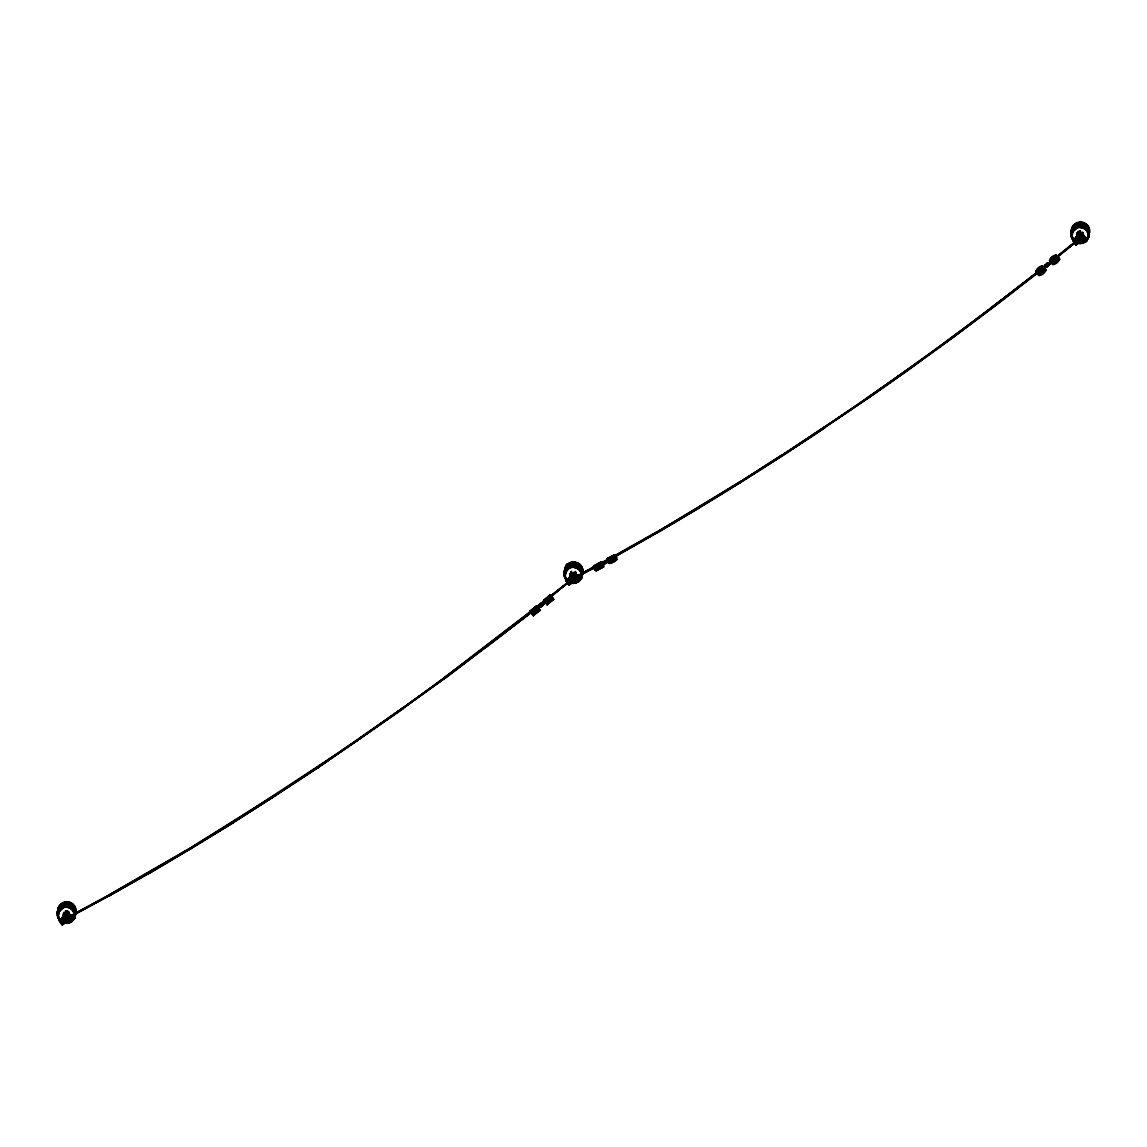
<?xml version="1.0" encoding="UTF-8"?>
<svg xmlns="http://www.w3.org/2000/svg" width="1147" height="1147" viewBox="0 0 1147 1147"><rect width="100%" height="100%" fill="white"/><g stroke="black" fill="none" stroke-linecap="round" stroke-linejoin="round"><path stroke-width="1.5" d="M64.906 923.263C70.555 920.654 75.157 922.919 64.949 922.876A9.147 8.746 4.4 0 0 67.329 922.948M67.759 907.492C69.408 904.553 63.3 905.901 63.386 906.933C71.501 905.241 80.075 917.356 69.178 922.073M74.311 914.302C75.229 911.22 71.931 904.983 68.089 904.022C70.268 900.065 61.121 902.546 61.952 904.51M576.382 582.59L571.751 583.221M574.891 564.625C576.167 564.166 581.644 570.919 576.54 568.181C567.607 563.435 563.263 577.013 566.102 579.249M575.02 563.88C576.54 559.478 565.729 563.736 567.134 566.03M1081.363 227.68C1082.166 225.945 1080.89 225.543 1079.212 226.088C1079.026 229.472 1085.506 226.948 1086.496 230.791C1093.048 236.511 1080.431 245.53 1078.639 242.519M63.329 906.689C66.225 908.998 65.58 902.66 65.852 905.27M65.035 922.704L67.286 923.364L67.157 922.503M572.496 567.493C570.905 564.195 578.719 565.915 576.54 568.181M575.134 563.249L572.64 563.105L572.711 564.654M572.955 563.794L572.883 562.216L570.733 563.607M573.959 582.59L574.088 583.465L574.073 582.518M1079.327 224.769C1086.252 222.977 1071.656 228.181 1079.298 227.579M1080.761 242.691L1080.89 243.551L1080.875 242.605M61.364 920.74C59.314 918.661 54.741 911.535 58.884 910.073M57.68 915.564L57.938 909.27L59.128 909.213M57.924 915.593C58.769 910.919 58.11 905.485 62.368 904.323M58.54 915.593L59.228 911.736L63.673 907.822M63.773 912.295L63.572 915.937C61.909 911.363 70.225 910.704 69.422 915.464M66.039 915.607L65.623 913.872L67.214 914.833M74.24 916.281L75.1 916.324L75.143 909.872M75.1 916.324L75.444 909.886M75.215 914.905L75.688 909.929M75.014 912.625L75.874 909.987M564.74 575.694L564.869 572.941L565.342 575.694M564.295 575.593C564.51 569.701 565.901 569.557 564.969 569.027L565.084 568.123L566.36 568.525M564.482 575.651L564.869 569.299M565.027 575.708L566.016 570.805L564.912 570.202M570.202 575.292L570.331 573.113L570.747 576.712L570.991 571.736L570.46 573.801M572.195 575.307L572.927 573.787L573.93 575.163M576.238 575.55L574.504 572.396L570.891 573.17M576.339 574.131L575.823 571.952L575.722 573.371M581.042 577.844C577.715 585.587 584.153 570.532 578.289 569.242M581.042 576.368C581.988 562.317 582.26 573.686 580.425 578.26M581.902 576.411L582.246 569.987L582.16 573.07M582.447 573.457L582.49 570.016M582.16 572.109C583.637 574.188 583.264 566.618 581.171 568.052M1071.929 231.465C1069.95 234.834 1072.717 239.035 1074.309 241.53M1071.685 230.174C1073.678 229.974 1071.958 228.74 1071.656 230.547L1072.818 230.891L1071.441 230.246L1070.954 235.551L1071.886 235.106M1071.284 235.752L1071.872 229.357L1071.542 235.78M1071.828 235.795L1071.915 233.744A9.147 8.746 4.4 0 1 1071.542 229.185M1072.144 235.78L1072.832 231.923L1077.291 228.009M1077.004 235.379L1077.377 232.483L1077.549 236.798L1077.133 233.199M1078.624 237.343C1083.901 240.354 1076.546 234.877 1078.897 234.432C1082.309 232.354 1079.499 238.304 1078.897 234.432M1083.04 235.651L1082.625 232.038L1082.524 233.472L1086.08 238.332L1075.886 245.171C1069.09 240.153 1079.227 233.458 1083.012 234.174L1072.889 240.841M1083.141 234.217L1083.169 233.458M1087.901 235.752C1090.897 238.719 1086.338 227.809 1083.471 227.981C1077.391 224.181 1067.843 233.601 1072.603 237.716M1088.446 236.526C1087.313 234.346 1089.822 230.045 1087.456 232.554M1088.704 236.511C1088.044 234.375 1089.951 228.239 1087.571 231.135M1089.033 236.397L1089.048 230.074M1089.12 233.615L1089.292 230.103M58.612 913.614L57.45 913.041L59.185 907.119M58.726 912.195L57.551 911.664L58.941 907.076M57.909 909.385L59.085 909.915M58.354 911.578L59.171 911.937L57.952 911.779L58.999 910.904M60.332 910.073L59.429 908.94L60.146 909.17M59.228 911.736C60.504 911.65 58.698 906.316 60.49 907.937M59.959 919.292L59.128 919.335M60.131 905.729L62.01 903.893M59.673 909.428C62.081 906.331 62.598 902.015 68.376 902.861M62.067 905.886L61.422 904.51L64.089 903.133M62.397 917.743C62.253 916.209 66.354 913.069 66.383 915.077L69.437 919.234L72.476 918.145L62.282 924.984C52.748 915.435 71.171 917.973 62.282 924.984M63.286 906.388L61.192 907.349L59.859 909.643M61.25 907.721C64.806 909.442 62.755 903.219 63.845 905.686M63.386 915.191L63.529 913.012M65.365 912.209L65.479 910.79M65.422 916.525L65.623 913.872M65.651 916.41L65.866 913.758M65.465 921.916C65.322 920.367 69.408 917.227 69.437 919.234M66.139 912.051L66.254 910.618M66.942 912.08L67.042 910.661M67.702 912.309L67.802 910.89M67.988 906.001L67.816 906.775M68.906 913.284L69.021 911.865M59.214 920.826L69.408 913.987L69.394 912.539M69.852 906.66L70.153 905.47M72.29 906.775C66.913 905.341 73.078 900.266 71.946 905.456M73.91 911.664C76.706 913.313 71.845 905.155 71.487 909.155M72.404 906.503L71.644 907.019M72.648 904.496L70.684 902.933M71.731 921.787L70.999 921.17M73.007 909.198C75.731 903.004 61.508 903.406 59.644 906.144M73.107 907.764L73.867 906.689M73.609 906.732C74.512 904.194 76.304 908.539 74.125 908.811M67.186 922.79C73.809 924.095 76.706 910.704 74.025 910.231M74.068 909.528L75.243 908.754L74.426 908.725M75.329 908.152L74.354 905.815M75.042 912.783L74.899 908.424M75.085 910.56L76.017 910.13M74.971 915.478L75.931 912.41L75.057 911.937M564.252 573.17L565.428 573.715M564.496 571.937L565.987 567.22L564.926 572.138M568.654 568.826C567.321 566.704 571.177 565.442 572.554 564.525C579.679 565.055 561.801 565.758 564.941 571.952M566.03 571.823L564.955 570.948L566.088 571.12M565.958 568.84C568.711 555.922 563.32 573.299 565.944 568.396M564.682 577.687C568.654 581.629 562.675 577.601 565.801 577.615M568.869 565.987C568.64 563.177 566.174 565.915 567.105 567.105M569.084 585.085L572.267 582.002L569.199 577.844L570.46 575.894L576.21 574.088L566.016 580.927L569.084 585.085L579.278 578.246L576.238 579.335L572.697 574.489M570.647 565.786C571.765 561.413 582.016 567.005 579.694 570.704M570.546 562.89L571.005 563.507M570.374 576.038L570.475 574.618M571.464 572.654L571.579 571.235M572.267 582.002C572.124 580.468 576.224 577.314 576.238 579.335M574.561 567.579L574.805 566.016L574.618 566.876M577.457 563.378C570.704 561.155 582.189 564.037 578.805 564.84M574.073 583.436L571.722 583.336M575.177 572.812L575.278 571.392M576.081 574.045L576.195 572.625M577.185 565.371L574.733 565.442M579.909 567.865C582.776 566.819 576.683 561.657 576.755 565.342M577.543 563.091L577.056 563.765M578.217 581.07C572.539 586.518 579.966 578.188 579.909 578.834M580.654 572.468C582.059 569.557 578.518 567.751 579.321 564.797M578.532 581.887L577.801 581.257M580.411 570.131L579.751 569.987M580.826 568.281L579.852 568.568M579.966 567.148L581.185 565.958L579.479 564.238M580.282 580.339L579.852 579.636M580.884 569.615L582.045 568.883L581.185 565.958M581.629 570.145L582.361 573.959L581.113 574.389M581.543 572.941L582.131 572.296M581.529 578.475L582.131 576.023L581.4 578.518M581.228 578.504L582.045 574.489M656.729 532.437L739.428 481.998L739.973 482.83L739.514 482.242L781.681 455.144L782.225 455.904L781.738 455.345C868.451 398.884 952.497 338.394 1033.992 274.649L1034.551 275.395C966.563 328.902 896.409 379.628 824.464 427.659L824.722 427.946C757.092 473.195 687.885 516.107 616.771 555.678L616.154 554.804L656.571 531.993L657.088 532.825L698.222 508.365L697.648 507.734L698.251 508.436M1071.069 234.131L1071.943 234.375M1072.23 233.802L1071.054 233.271L1071.972 233.056M1073.305 239.637L1071.169 231.794M1074.051 228.827C1073.076 225.615 1071.484 230.934 1071.742 232.052M1072.603 231.092L1071.556 231.966L1072.703 232.325L1071.613 231.766M1073.936 230.246L1073.033 229.128L1073.993 229.543M1073.133 227.751L1075.442 226.547L1073.578 228.411M1074.882 226.203L1075.571 227.493L1073.277 229.615M1076.89 226.676L1079.384 225.844M1077.506 225.17C1075.671 223.536 1079.886 221.988 1079.571 224.023M1077.75 224.31C1078.237 221.371 1074.424 223.765 1075.915 225.213M1077.291 234.705L1077.176 236.124L1080.087 240.325L1075.886 245.171M1077.262 233.902L1077.793 231.837M1078.08 237.357L1077.65 235.379M1079.442 223.163C1077.764 227.651 1090.381 226.088 1086.496 230.791M1077.693 233.257L1079.083 230.977M1078.797 238.06L1079.241 234.06M1078.969 238.246L1079.47 233.931M1079.198 238.39L1079.728 233.888M1078.983 232.397L1079.857 230.805M1079.442 238.461L1079.987 233.888M1079.714 238.476L1079.915 235.809M1079.972 238.418L1080.245 233.974M1082.524 233.472L1080.546 232.268L1080.66 230.848M1080.202 238.304L1080.646 234.289M1080.531 237.916L1080.775 234.518M1081.521 226.432L1083.858 226.977L1083.341 228.267M1082.997 232.726L1083.069 234.891M1083.872 226.877L1083.399 227.565M1085.091 229.343C1081.908 222.489 1085.42 226.188 1087.485 229.887M1086.08 238.332C1083.198 239.092 1083.04 238.017 1080.087 240.325M1085.793 228.382L1085.148 228.626M1077.119 223.837C1080.388 222.016 1088.345 226.088 1085.607 224.927M1088.288 232.167C1089.808 229.93 1080.402 220.009 1086.338 224.511M1086.768 227.249L1087.743 226.905L1086.711 227.952M1086.955 227.092L1087.987 226.045L1086.367 224.368M1080.89 243.551C1073.692 243.379 1088.474 243.881 1086.84 239.952M1087.929 228.855L1089.091 228.081L1087.973 228.138M1087.915 234.49C1090.582 234.561 1089.077 228.511 1088.03 228.913M1088.03 233.07L1089.277 232.583L1087.227 226.905M1088.99 230.69L1089.077 228.024M601.458 564.568C602.032 565.758 604.211 561.915 608.756 560.424M605.086 562.331L605.53 562.647M597.343 569.442C595.623 574.461 590.82 562.847 595.881 566.217M603.637 566.561C604.483 564.568 600.598 559.922 599.852 563.349C599.996 570.905 609.989 563.435 597.286 569.987M617.072 559.306C612.34 562.317 612.957 549.628 616.842 557.413C617.975 560.668 611.036 564.625 608.397 562.747C607.222 561.829 605.845 558.044 608.326 558.259M65.694 907.392L65.608 906.001L67.988 906.101L68.103 904.496L61.293 906.116M68.089 903.65C74.44 906.259 63.888 900.495 70.741 902.947M574.79 566.202L574.833 565.242M1086.123 224.898C1085.248 224.812 1079.671 220.21 1079.814 223.178M529.828 611.308L533.527 615.667L529.828 611.308L536.452 605.917L539.993 610.491L538.43 609.315M543.492 600.354L547.205 604.698L543.492 600.354L550.13 594.963L553.671 599.523L552.108 598.361M1035.77 271.265C1040.229 265.416 1043.369 263.996 1045.964 270.248C1039.813 282.133 1029.519 269.602 1042.408 265.875M1035.798 271.079L1039.34 275.638M1042.265 265.903L1042.566 266.85M1049.448 260.297C1053.907 254.462 1057.047 253.028 1059.642 259.294C1053.491 271.179 1043.197 258.634 1056.086 254.906M1053.161 264.656L1049.476 260.111M1055.943 254.935L1056.573 256.426M579.077 565.657L575.02 563.177L574.79 564.74M1037.949 273.717L1037.332 272.972L1037.92 273.732M1047.397 264.928L1047.942 265.631M1051.025 262.09C1053.376 262.864 1044.401 264.67 1043.842 267.939M538.445 608.512C535.792 607.466 544.538 600.139 546.56 603.222L553.026 598.031M541.814 605.258L542.044 605.616M551.521 596.884L552.108 597.644L551.721 597.014M1085.765 227.178L1081.707 224.683L1081.478 226.246M1083.972 225.558C1080.847 227.737 1082.108 221.543 1081.635 224.124M58.669 911.435C58.913 906.646 66.612 903.822 70.383 905.227M70.469 903.951L72.49 905.169L71.702 906.302M70.713 903.09L68.447 902.245M69.738 908.08L70.268 906.603L69.795 907.377M1081.936 222.977L1084.345 223.135L1083.858 223.866M574.862 564.74L577.113 565.657M64.92 923.235L67.3 923.278M575.221 562.46L579.55 564.324M1081.564 226.246L1079.212 226.088M577.385 576.812L600.125 564.682M72.49 905.169L71.759 905.6M579.292 565.27L577.17 563.98L576.812 564.625M579.178 566.69L578.461 567.105M579.063 568.109L580.712 569.701M1085.879 228.21L1083.585 226.561M1084.073 224.138L1083.557 225.429M58.841 910.775L57.794 910.417L58.769 907.062M57.579 913.27L59.314 907.635M57.766 913.37C60.261 911.292 56.705 905.958 60.605 905.47M58.669 912.912L59.157 911.421M65.092 916.912C64.662 919.865 68.935 916.912 65.909 916.367M75.788 912.223L75.186 914.689M73.623 918.159L74.426 918.417L75.143 915.822M74.426 918.417L75.329 915.923M564.797 570.618L565.442 566.919A9.147 8.746 4.4 0 1 577.572 562.718A9.147 8.746 4.4 0 1 582.045 574.346M564.568 573.457L567.994 567.45L570.475 566.202M564.883 571.235C565.643 573.5 564.596 570.532 566.174 568.668L565.027 568.324M564.826 573.557C567.622 572.496 563.75 568.998 565.901 569.572M564.869 571.421L566.016 571.321L564.869 570.962M582.002 574.59L582.705 572.425L581.988 574.776M1071.843 230.805L1073.062 227.393M1071.183 231.923L1072.56 227.264M1071.054 233.271L1072.789 227.307M1071.183 233.443L1073.621 227.794M1072.431 229.357L1072.918 227.823M1071.37 233.558L1072.087 230.963M1072.302 230.475C1072.517 222.446 1087.256 222.059 1088.747 230.404M1072.746 229.4L1075.112 226.203M1071.628 233.658L1074.811 227.536L1075.456 228.913M1088.503 235.909L1085.32 242.017L1080.789 242.978M1088.747 236.01L1086.123 240.01M1088.933 236.11L1086.596 240.354M1087.227 238.347L1088.216 238.605L1089.077 236.296M64.074 915.793L64.734 915.062L64.175 915.793M68.705 920.539C67.673 923.478 59.501 905.628 68.318 920.898M570.919 575.751L571.55 575.307M571.636 575.378L575.02 581.056L570.776 575.665M574.747 581.142L570.962 575.464M571.063 575.378L575.335 580.597M1077.85 235.938L1078.452 235.393M1081.549 241.243C1084.073 240.426 1076.89 239.967 1077.563 235.809M74.34 906.001L72.39 904.338M73.996 908.281L71.903 906.058M72.892 910.618L73.91 909.571L72.949 909.901M1087.944 226.188L1086.281 224.325M1073.119 239.15L1072.717 239.881L1071.527 237.658M566.016 580.927L569.199 577.844M109.381 894.717L109.969 895.592L109.352 894.717L190.904 847.59L274.836 795.014L275.452 795.86L274.821 795.029M616.771 555.678L616.154 554.89M577.099 576.712L594.146 566.733M58.468 917.07L59.013 919.679M75.215 908.883L74.068 906.331L70.383 903.406A9.147 8.746 4.4 0 0 58.397 907.693L58.984 908.209M75.1 910.302L74.01 908.094L73.05 908.481M580.927 568.912L582.16 567.88M1089.062 228.21L1087.872 225.988L1087.012 226.389M1088.589 231.909L1086.926 228.497L1087.628 228.325M70.01 904.539L70.497 903.807L65.909 903.306M1083.514 226.145L1083.987 225.414M75.974 910.245L74.67 907.865M582.432 572.611L581.801 570.159M1089.12 234.131L1087.973 233.773M564.353 571.708L565.6 572.124M58.741 909.069L58.296 908.309L59.142 908.295M58.956 909.915L58.124 909.929L59.027 909.729M566.188 567.536L565.242 567.794A9.147 8.746 4.4 0 1 582.518 573.027M564.883 570.073C567.349 562.059 579.837 562.188 581.902 570.389M1071.8 228.74L1073.52 225.371L1074.209 225.658M565.17 568.109L566.016 568.152M58.397 908.152L60.174 905.227M58.497 908.281L60.375 905.327M58.21 908.682L60.131 906.187M58.382 909.7L59.816 907.506M58.554 909.858L60.074 906.804M58.11 911.65L60.203 908.438M58.454 911.277L59.916 909.026M58.941 911.593C61.952 904.926 71.931 906.445 74.44 912.123M72.519 919.837L74.842 916.338L74.268 910.833M72.992 920.166L74.627 918.059L73.967 917.6M73.193 920.267L74.627 918.059M565.944 567.822L566.976 565.313M567.163 566.417L565.657 568.338M565.471 568.525L567.407 565.571M565.113 569.772L567.306 568.023M565.084 571.22C567.12 562.79 581.543 564.396 581.242 572.21M565.485 571.536L568.295 568.295L572.554 566.776L572.439 565.944L570.088 566.589L570.475 567.908M565.743 571.679C570.46 561.227 587.35 571.206 579.565 580.11M579.794 580.253L581.257 578.002M579.995 580.353L581.429 578.16M1073.621 225.357L1071.972 228.21L1073.162 228.611M1073.778 225.414L1071.972 228.253L1073.062 229.07M1072.273 228.626L1074.209 226.705M1073.42 227.694L1071.685 229.4M1072.832 231.923L1071.886 231.307L1073.32 229.113M1072.058 231.465L1073.807 228.626M1086.955 240.497L1087.843 237.931M605.688 561.514L607.408 558.919L603.379 562.761L604.44 564.195L606.734 562.948L605.688 561.514L600.885 564.109M575.479 580.697L571.45 575.163M578.748 565.543L580.941 566.819L580.153 567.005M1085.521 226.246L1087.327 228.798M578.561 565.686L579.321 565.127M581.887 569.098L580.669 566.618M1071.857 234.691L1071.341 232.497M1077.793 235.78L1082.022 241.013L1077.965 235.393M1082.123 240.942L1078.166 235.278M59.902 905.37L61.852 903.75M61.766 904.739C54.21 910.288 67.644 900.381 59.544 907.65M59.888 906.589L61.938 904.94M62.01 906.603L58.468 907.377L58.167 908.94L59.314 909.284M59.787 908.008L63.501 905.513L70.311 905.571M59.443 909.069L61.78 907.048M59.529 909.227L61.393 907.449M71.358 921.6L73.379 919.951L72.82 919.335M71.515 921.744L73.379 919.951M566.79 565.629L570.776 563.005M566.546 566.489L568.468 563.75L569.17 564.41M566.69 566.675L570.403 564.181L574.934 563.808M568.683 565.715L566.346 567.736L565.27 567.464M567.249 568.74C569.658 562.016 567.321 568.984 567.134 570.159M566.331 569.328L568.08 567.464M580.038 579.852L576.081 582.447M578.16 581.687L580.181 580.052M578.317 581.83L580.267 580.21M1075.614 224.066L1073.592 225.715L1075.786 224.267M1074.151 227.407L1073.262 226.418L1077.693 223.321M1073.348 226.576L1075.728 225.371M1073.492 226.776L1075.542 225.127M1073.391 228.196L1075.255 226.346M1072.416 229.056L1074.997 227.636M1073.133 229.414L1075.384 227.235M1073.463 229.83C1076.947 225.787 1083.886 226.117 1086.998 230.418M1084.962 241.788L1086.983 240.139M1085.119 241.931L1087.098 240.383M536.71 606.046L529.986 611.093M543.922 600.268L550.388 595.092M529.928 611.638L536.452 605.917M543.606 600.684L550.13 594.963M530.617 611.509L537.068 606.319M539.793 606.519L538.56 605.043L541.069 603.207M544.295 600.541L550.746 595.365M530.158 612.082L535.319 607.939M531.047 611.91L537.513 606.734M544.725 600.942L551.191 595.766M531.52 612.412L537.986 607.236M538.56 605.043L540.094 605.444L542.431 603.566L543.492 604.999L541.14 606.878L539.62 606.476M545.198 601.458L551.664 596.268M537.943 608.082L552.61 597.444M532.007 612.985L545.413 602.376M545.685 602.032L552.151 596.841M538.387 608.584L545.657 602.734L546.56 603.222M532.48 613.588L538.947 608.412M532.896 614.175L539.348 609M533.226 614.706L539.678 609.53M546.89 603.752L553.356 598.576M547.736 603.293L551.607 600.182M533.441 615.15L539.907 609.975M547.119 604.197L553.585 599.021M533.126 615.566L539.592 610.39M546.804 604.612L553.528 599.551M533.384 615.695L540.022 610.304M547.062 604.727L553.686 599.336M1035.884 271.581L1042.666 265.989M1049.878 260.211L1056.344 255.035M1036.573 271.452L1043.024 266.276M1044.688 265.029L1047.025 263.15L1048.387 263.523L1049.448 264.957L1047.096 266.821L1044.688 265.029L1047.096 266.821M1050.236 260.498L1056.702 255.308M1037.003 271.853L1043.469 266.678M1050.681 260.899L1057.133 255.709M1037.476 272.355L1043.942 267.179M1046.05 265.387L1048.387 263.523M1051.154 261.401L1057.62 256.225M1037.963 272.929L1051.297 262.219M1051.641 261.975L1058.108 256.799M1044.042 268.226L1051.369 262.319M1044.214 268.412L1051.512 262.52M1038.436 273.531L1051.627 262.735M1052.1 262.577L1058.566 257.401M1038.838 274.119L1045.304 268.943M1052.516 263.165L1058.982 257.989M1039.168 274.663L1045.634 269.473M1052.846 263.695L1059.312 258.519M1038.709 275.237L1045.175 270.061L1045.949 270.434M1039.082 275.509L1045.863 269.918M1052.745 264.556L1059.541 258.964M1039.512 275.423L1045.964 270.248M1053.175 264.47L1059.642 259.294M543.778 601.257L444.448 677.49L445.065 678.321L527.763 615.351L527.19 614.563L527.763 615.365M550.703 595.737L567.593 582.748L551.277 596.526M543.95 601.444L444.592 677.691M550.832 595.953L567.507 582.647M531.548 611.494L444.835 678.02L359.972 738.209L402.325 708.158L402.912 708.946L317.905 767.859L275.323 795.774M537.054 607.107L544.022 601.544M550.918 596.053L567.794 583.12M527.52 615.064L531.635 611.609A792.333 178.746 -36.4 0 1 70.297 916.453L70.383 916.396M527.591 615.179L531.792 611.824M544.266 601.874L537.298 607.437L544.108 601.659A792.333 178.746 -36.4 0 1 537.24 607.236M551.162 596.383L567.464 582.69M527.72 615.322L531.921 612.039M537.427 607.58L544.395 602.089M1038.15 271.337L993.058 306.55L909.714 369.047L867.261 398.941L866.716 398.224L867.261 398.941M1043.713 267.007L1050.681 261.444L1042.508 268.269M1057.577 255.953L1074.237 242.662L1074.753 243.393L1074.137 242.562M1034.565 275.452L1036.888 272.599M1056.33 257.258L1074.151 242.547M1048.1 263.996L1050.91 261.745M1074.424 242.992L1056.416 257.372A792.333 178.746 -36.4 0 0 1074.452 242.978L1056.573 257.573M909.327 368.517L951.781 338.308L1037.132 272.914M1048.258 264.211L1050.996 261.86A792.333 178.746 -36.4 0 1 1048.215 264.011M1034.494 275.323L1037.275 273.115M1048.329 264.297L1051.125 262.061M1056.645 257.659L1074.596 243.207M486.643 646.98L527.634 615.136L444.979 678.207L402.74 708.76L402.325 708.158M1034.193 274.907L993.445 307.066L992.929 306.335L1037.046 272.8A792.333 178.746 -36.4 0 1 616.469 555.248M402.511 708.43L486.357 646.535M993.331 306.851L951.709 338.222L993.159 306.636M75.143 911.363L75.774 910.976L75.057 913.485M1080.288 240.167L1077.262 235.981M402.425 708.33L444.663 677.791M951.709 338.207L866.86 398.41L824.277 427.301M64.261 915.292L68.419 920.826L64.562 915.105M402.454 708.316L317.418 767.228L317.92 767.845L317.418 767.228M317.662 767.558L402.697 708.645M275.423 795.803L233.156 822.729L232.712 822.155L360.258 738.525L444.907 678.121M866.745 398.195L909.256 368.402M909.499 368.732L867.017 398.64L781.81 455.445L824.148 427.143M360.172 738.41L275.094 795.473L317.791 767.63L360.101 738.295M782.125 455.861L867.204 398.812M594.576 567.235L577.543 576.253M66.383 915.077L69.408 913.987M781.982 455.674L824.693 427.888M274.936 795.258L317.547 767.3M739.586 482.357L781.982 455.517M782.053 455.631L739.758 482.572L782.182 455.832M275.094 795.315L190.932 847.805L191.434 848.422L233.228 822.743L191.248 848.25M232.87 822.37L275.251 795.531L233.027 822.585M697.749 507.906L739.614 482.184M697.806 508.006L739.858 482.514L656.586 532.208L698.021 508.049M698.05 508.336L739.987 482.715M190.932 847.805L233.113 822.528M191.09 848.034L233.056 822.413M1081.965 239.035L1078.911 234.877M656.973 532.724L698.165 508.264M191.047 847.748L109.381 894.875M149.856 872.236L191.363 848.178L150.314 872.738L191.42 848.278L149.727 871.863L150.314 872.738M616.24 555.076L656.715 532.136M616.383 555.291L656.815 532.552M616.469 555.406L657.03 532.566L616.771 555.592M109.438 894.975L149.999 872.136M109.582 895.205L150.157 872.365L109.739 895.42M109.883 895.549L150.314 872.652M593.745 565.801L600.784 562.001M607.179 558.546L614.204 554.747M593.558 566.231L601.243 562.102M606.992 558.962L614.663 554.833M593.501 566.79L600.469 563.048M606.935 559.521L615.165 555.105M605.286 560.768L599.279 564.009L605.157 560.912M594.777 566.46L576.869 576.368L596.282 565.629M576.927 576.482L599.924 563.994M607.007 560.166L613.358 556.739M600.885 563.822L604.025 562.13M577.185 576.812L594.648 567.349M601.042 564.166L604.182 562.474M607.207 560.854L613.559 557.428M601.501 564.682L608.555 560.74M594.089 568.812L600.44 565.385M601.544 564.797L613.874 558.116M601.702 564.998L608.871 561.241M601.86 565.113L609.028 561.299M594.49 569.457L600.842 566.016M607.924 562.188L614.276 558.761M594.963 570.002L601.315 566.575M608.397 562.747L614.749 559.32M595.465 570.432L603.695 566.001M608.899 563.163L615.236 559.736M595.953 570.69L602.304 567.263M609.387 563.435L615.738 559.994M596.411 570.776L603.451 566.991M609.846 563.521L616.885 559.722M69.981 916.095L109.438 894.746M109.582 894.889L70.067 916.281L109.739 895.104M70.297 916.611L109.883 895.32L70.454 916.797M576.783 576.195L594.117 566.862M1081.721 241.2L1077.678 235.637M1075.312 224.21L1077.42 222.819M1075.671 226.074L1075.011 224.884L1077.449 224.181M1075.069 225.056L1077.535 223.708M1075.183 225.285L1081.736 223.909L1087.428 227.378M1074.897 226.303L1079.499 224.425M1074.968 226.489L1079.341 224.583M1075.069 226.705L1081.635 225.328M1075.212 226.963L1079.356 225.529M1074.796 227.723L1077.234 225.371M1074.854 227.909L1077.334 227.292M1074.968 228.138L1079.227 226.647L1083.714 227.407M1082.782 242.261L1085.263 241.659M1082.997 242.763L1085.334 241.831M568.453 563.937L570.69 562.833M568.195 564.697L570.891 563.234M568.267 564.969L570.532 563.851L568.74 565.041M570.704 565.07L568.095 566.202L570.532 563.851M568.166 566.389L570.432 565.285M568.052 567.808L570.532 567.206M568.152 568.037L570.432 566.933M576.195 582.676L578.461 581.558M61.709 904.022L63.974 902.904M61.408 904.696L63.931 903.521M61.465 904.883L63.945 904.266M61.58 905.098L63.845 903.994M61.35 906.302L63.63 905.184M61.178 907.535L65.78 905.657L72.29 907.879M61.35 907.951L63.73 907.105M1073.047 228.568L1072.13 227.809L1072.99 227.622M68.046 921.055L65.092 916.969M58.999 917.528L57.909 917.657L57.35 915.32M1072.373 227.249L1073.004 228.081M581.228 568.812L582.045 568.84M581.013 571.665L581.83 571.693L580.067 569.098M1087.256 229.715L1088.474 232.024M74.111 905.829L75.444 908.023M73.752 908.109L74.971 910.417M1077.363 222.977L1079.7 222.332M1077.391 223.178L1079.757 222.633M1077.449 223.421L1081.979 223.048M1077.148 224.023L1079.542 223.737M1077.004 225.256L1079.356 224.611M1076.933 226.877L1083.8 227.178M1080.847 243.408L1083.184 242.691L1078.553 243.064A9.147 8.746 4.4 0 0 1088.933 236.698A9.147 8.746 4.4 0 0 1083.169 226.217A9.147 8.746 4.4 0 0 1071.785 230.719M570.589 563.077L575.221 562.704M570.647 563.335L577.371 563.621M570.303 563.736L572.912 563.163M570.346 563.937L572.654 563.105M570.231 565.356L574.862 564.984M572.439 565.944L570.317 566.704M570.131 566.776L572.496 566.245M570.188 567.034L572.525 566.489M576.324 582.346L571.837 582.791M63.745 902.789L68.447 902.302M63.788 902.99L66.096 902.144L66.125 903.377M63.501 903.65L65.881 903.119M63.544 903.85L68.203 903.263M63.601 904.094L68.132 903.721M63.386 904.969L68.031 904.338M63.429 905.27L65.723 904.782M63.386 906.933L67.917 906.56L72.046 908.41M63.472 907.22L67.874 906.861L71.888 908.653M67.243 923.22L69.623 922.69L69.437 921.959M1059.484 259.509L1057.95 258.19M1088.145 231.651L1089.048 230.963M58.196 911.091L58.913 911.148M58.067 911.335L59.214 911.22L57.981 911.406A9.147 8.746 4.4 0 1 57.938 908.998M72.763 904.18L74.24 906.159M1082.051 222.59L1079.685 222.948M1079.685 222.69L1084.259 223.464M1079.442 223.55L1086.008 225.543M1079.327 224.97L1083.915 225.744M1079.757 232.224L1080.546 232.268M1078.596 242.806L1080.89 242.906M572.869 562.388L575.249 562.503M572.64 563.449L575.077 563.564M572.597 564.826C572.525 565.858 579.794 566.733 580.009 569.83M572.41 566.303L578.977 568.281M572.425 566.561L574.719 566.661M572.439 566.862L576.798 567.593L580.196 570.317M66.067 902.503L70.655 903.291M65.709 904.582L68.089 904.682M65.737 905.04L72.161 906.99M64.949 922.876L67.3 922.977M1072.144 228.626L1072.975 228.769L1071.828 228.411M565.299 569.744L566.131 569.887L564.984 569.543L564.854 570.46L566.073 570.604L565.084 570.116M565.944 569.299L565.127 568.898M1072.746 228.482L1071.886 228.669L1072.932 229.472M1049.448 264.957L1047.025 263.15M542.431 603.566L540.911 603.164L541.957 604.598M1082.022 222.547L1084.316 223.278M1081.635 224.511L1083.7 225.142M1081.535 225.945L1083.872 226.791M1072.13 227.364L1073.291 227.708M1073.219 227.909L1072.072 227.55L1071.771 229.128L1072.99 229.271M1073.234 228.425L1072.072 228.067L1073.105 228.368M1071.785 229.644L1072.932 229.988M1071.757 230.017L1072.66 230.361M574.977 563.55L579.206 565.442M574.776 565.156L578.963 567.077L581.586 570.647M574.676 566.575L578.848 568.511M565.328 567.263L566.489 567.622M565.299 567.65L566.432 568.324M564.797 571.163L565.958 571.521M564.811 571.679L565.973 572.023M68.333 902.789L70.569 903.535M68.175 903.463L70.411 904.137M67.974 904.639L70.368 905.37M67.974 905.442L71.989 907.234L74.985 911.722M67.874 906.073L70.254 906.79M67.917 906.245L70.196 906.99M59.63 908.238L58.526 907.635M58.282 908.037L59.558 908.438M58.225 908.223L59.372 908.582M58.225 908.739L59.157 908.754M58.282 909.571L59.329 909.8M58.11 909.657L59.271 910.001L58.225 915.607L59.701 919.45M59.271 910.517L58.21 910.231M75.229 913.629L75.186 914.13A9.147 8.746 4.4 0 0 70.756 902.617A9.147 8.746 4.4 0 0 58.64 906.833L57.694 909.858A9.147 8.746 4.4 0 0 57.594 912.137M580.826 576.955L581.672 576.998L581.142 576.425M59.099 909.485L58.053 910.36L59.214 910.718L58.139 909.829M59.099 912.137L58.167 911.449M1088.962 232.21L1088.259 229.457M1088.718 228.827L1089.206 231.379L1087.671 226.518M1072.517 230.791L1071.714 230.289M566.131 568.224C564.496 566.016 566.647 571.736 564.267 573.256L566.059 568.425L565.256 567.923M59.013 909.184L58.282 908.481M545.126 602.075L546.158 602.634M537.871 607.838L538.258 608.455L545.112 602.218M1084.116 223.378L1086.252 224.683M1083.757 225.658L1085.894 226.963M1083.528 227.292L1085.65 228.597M577.314 563.277L579.45 564.582M576.955 565.557L579.092 566.862M572.066 576.267L570.848 575.292M70.612 903.019L72.72 904.323M70.268 904.051L72.404 905.356M70.139 904.266L74.899 909.141M70.153 906.732L72.261 908.023M70.039 906.89L72.175 908.195M567.192 569.442L566.245 569.17M781.681 455.144L739.514 482.242M1045.175 270.061L1044.272 269.144M1085.994 224.525L1087.843 226.332M1085.808 224.712L1087.714 226.862M1085.951 225.142L1087.7 227.049M1085.75 225.386L1087.6 227.192M1085.808 226.676L1087.485 228.611M1085.535 228.224L1087.385 230.031M1085.349 228.411L1087.213 230.217M1072.904 239.336L1074.467 240.956M1072.746 239.522L1074.338 241.171M1072.631 239.68L1074.424 241.458M579.35 564.295L581.042 566.245M579.192 564.424L580.869 566.432M578.948 565.285L580.798 567.105M578.762 565.471L581.701 569.227M578.848 566.704L580.683 568.525M578.604 567.579L580.583 569.944M565.815 579.765L567.507 581.443M72.347 904.954L74.125 906.775M72.304 905.069L73.996 907.005M72.046 906.617L73.881 908.424M71.86 906.804L73.723 908.61M71.802 907.492L73.881 909.7M72.089 907.908L73.781 909.858M64.59 915.75L63.501 913.772M58.999 919.579L60.605 921.299M551.994 598.247L551.033 597.071M1082.567 233.988L1085.808 238.146M1082.338 234.045L1085.406 238.203M1082.08 234.117L1085.134 238.289M1081.779 234.246L1084.847 238.404M1081.463 234.389L1084.517 238.547M1081.105 234.576L1084.173 238.734M1080.746 234.777L1083.8 238.934M1079.901 234.475L1083.428 239.178M1079.657 234.518L1081.836 237.271M1079.499 234.576L1083.04 239.422M1079.327 234.648L1082.395 238.805M1079.141 234.748L1082.209 238.906M1076.832 236.339L1080.976 241.759M1079.714 240.655L1076.646 236.497L1079.542 240.813M1076.345 236.812L1079.399 240.97M1076.216 236.956L1079.284 241.114M1076.13 237.085L1079.126 241.357M1076.001 237.931L1079.069 242.089M1075.614 238.203L1078.682 242.361M1075.241 238.476L1078.309 242.634M1074.868 238.762L1077.936 242.92M1074.51 239.049L1077.578 243.207M1074.18 239.336L1077.234 243.494M1073.864 239.623L1076.933 243.781M1073.592 239.909L1076.66 244.067M1073.348 240.167L1076.416 244.325M1073.148 240.411L1076.216 244.583M1072.99 240.641L1076.058 244.798M579.278 578.246L576.081 573.916L579.006 578.059M575.536 573.944L578.819 578.059M575.278 574.03L578.332 578.188M574.977 574.145L578.045 578.303M574.647 574.303L577.715 578.461M574.303 574.475L577.371 578.647M573.944 574.69L576.998 578.848M573.185 574.403L576.626 579.077M572.984 574.403L576.167 578.547M572.525 574.561L575.593 578.719M572.339 574.647L575.407 578.819M572.109 574.776L575.206 578.92M570.46 575.894L573.486 580.067M570.217 576.081L574.174 581.658M570.016 576.238L573.084 580.396M569.844 576.411L572.898 580.568M569.672 576.568L572.597 580.869M572.482 581.013L569.414 576.855L572.324 581.257M568.812 578.102L571.88 582.26M568.439 578.375L571.493 582.547M568.066 578.662L571.134 582.819M567.708 578.963L570.776 583.12M567.378 579.249L570.432 583.407M567.062 579.536L570.131 583.694M566.79 579.808L569.858 583.966M566.546 580.081L569.615 584.239M566.346 580.325L569.414 584.483M566.188 580.554L569.256 584.712M566.073 580.755L569.141 584.913M540.094 605.444L541.14 606.878M69.135 913.801L72.476 918.145M68.949 913.815L72.017 917.973M68.734 913.858L71.788 918.016M68.462 913.944L71.53 918.102M68.175 914.059L71.243 918.217M67.845 914.202L70.913 918.36M67.501 914.388L70.569 918.546M67.143 914.589L70.196 918.761M66.755 914.833L69.824 918.991M67.071 915.722L69.121 918.503M66.555 915.951L68.605 918.718M65.307 914.689L68.39 918.833M64.648 917.213L66.684 919.98M64.304 917.414L67.372 921.571M64.246 917.528L66.282 920.31M63.042 916.31L66.096 920.468M62.87 916.467L65.938 920.625M62.727 916.625L65.68 920.926L62.526 916.897M62.454 917.012L65.522 921.17M62.01 918.016L65.078 922.174M61.637 918.288L64.691 922.446M61.264 918.575L64.318 922.733M60.906 918.862L63.974 923.02M60.576 919.148L63.63 923.321M60.261 919.435L63.329 923.607M59.988 919.722L63.042 923.88M59.744 919.98L62.813 924.152M59.544 920.238L62.612 924.396M59.386 920.453L62.339 924.812M536.954 607.437L536.395 606.462M65.623 905.815L65.752 906.689M1087.714 226.016L1088.933 228.325M1087.471 226.719L1088.818 229.056M1087.471 226.877L1088.689 229.185M1087.37 228.296L1088.589 230.604M1087.155 228.382L1088.388 230.748M1086.61 229.371L1088.044 232.311M1073.076 239.766L1071.241 233.916M1071.642 237.529L1072.861 239.838M581.07 565.887L582.26 568.109M580.912 565.915L582.131 568.238M580.353 568.281L581.787 570.518M580.253 569.701L581.486 572.081M566.503 579.536L564.439 573.815L565.227 577.773M565.027 577.299L566.26 579.665M73.852 906.531L75.085 908.998M73.551 908.195L75.516 913.944L74.541 910.704M73.308 908.324L74.311 910.144M73.265 909.012L74.87 911.851M58.225 917.199L59.458 919.579M57.924 917.471L59.257 919.65M1072.101 227.737L1072.13 227.809A9.147 8.746 4.4 0 1 1089.32 233.113M1088.79 227.966L1089.449 230.518M1087.872 231.02L1088.79 234.318M1071.456 231.737L1071.972 234.131M1070.997 235.436L1071.613 237.888M581.988 567.865L582.647 570.432M581.945 568.382L582.533 571.192M581.744 568.726L582.404 571.292M581.4 570.174L582.189 574.131M564.41 572.496L564.926 574.905M564.324 575.249L564.998 577.801M564.195 575.335L564.811 577.787M75.186 907.779L75.845 910.331M75.143 908.281L75.602 911.191M74.827 910.058L75.501 912.611M57.493 913.829L58.425 917.686M57.522 915.148L58.182 917.715M65.909 904.553L65.823 903.363M594.289 567.364A792.333 178.746 -36.4 0 1 577.099 576.54M564.984 570.618A9.147 8.746 4.4 0 1 580.74 569.328A9.147 8.746 4.4 0 1 574.131 583.049M565.829 579.335A9.147 8.746 4.4 0 1 564.281 572.797M564.826 575.88A9.147 8.746 4.4 0 1 564.381 571.378M565.084 569.199A9.147 8.746 4.4 0 1 582.404 574.446M564.926 574.461A9.147 8.746 4.4 0 1 564.496 569.959M564.639 571.378A9.147 8.746 4.4 0 1 564.74 569.098M58.024 915.793A9.147 8.746 4.4 0 1 57.579 911.277M58.282 909.112A9.147 8.746 4.4 0 1 75.602 914.345M58.182 910.532A9.147 8.746 4.4 0 1 73.193 908.338A9.147 8.746 4.4 0 1 69.652 922.46M59.013 919.249A9.147 8.746 4.4 0 1 57.465 912.711M70.526 903.478A9.147 8.746 4.4 0 1 74.999 915.105M1071.628 235.981A9.147 8.746 4.4 0 1 1071.183 231.465M1071.9 229.285A9.147 8.746 4.4 0 1 1089.206 234.533M1074.252 241.114A9.147 8.746 4.4 0 1 1071.083 232.884M1071.728 234.561A9.147 8.746 4.4 0 1 1071.298 230.045L1072.244 227.02A9.147 8.746 4.4 0 1 1089.564 232.253M571.823 577.242C573.414 580.841 574.547 574.389 571.823 577.242M614.892 557.112L615.437 557.843L614.892 557.112M531.376 613.014L531.964 613.774L531.405 613.014M577.299 563.951L575.005 563.206L577.299 563.951M567.679 582.862L551.076 596.282A792.333 178.746 -36.4 0 0 567.65 582.877L567.622 582.905"/></g></svg>
